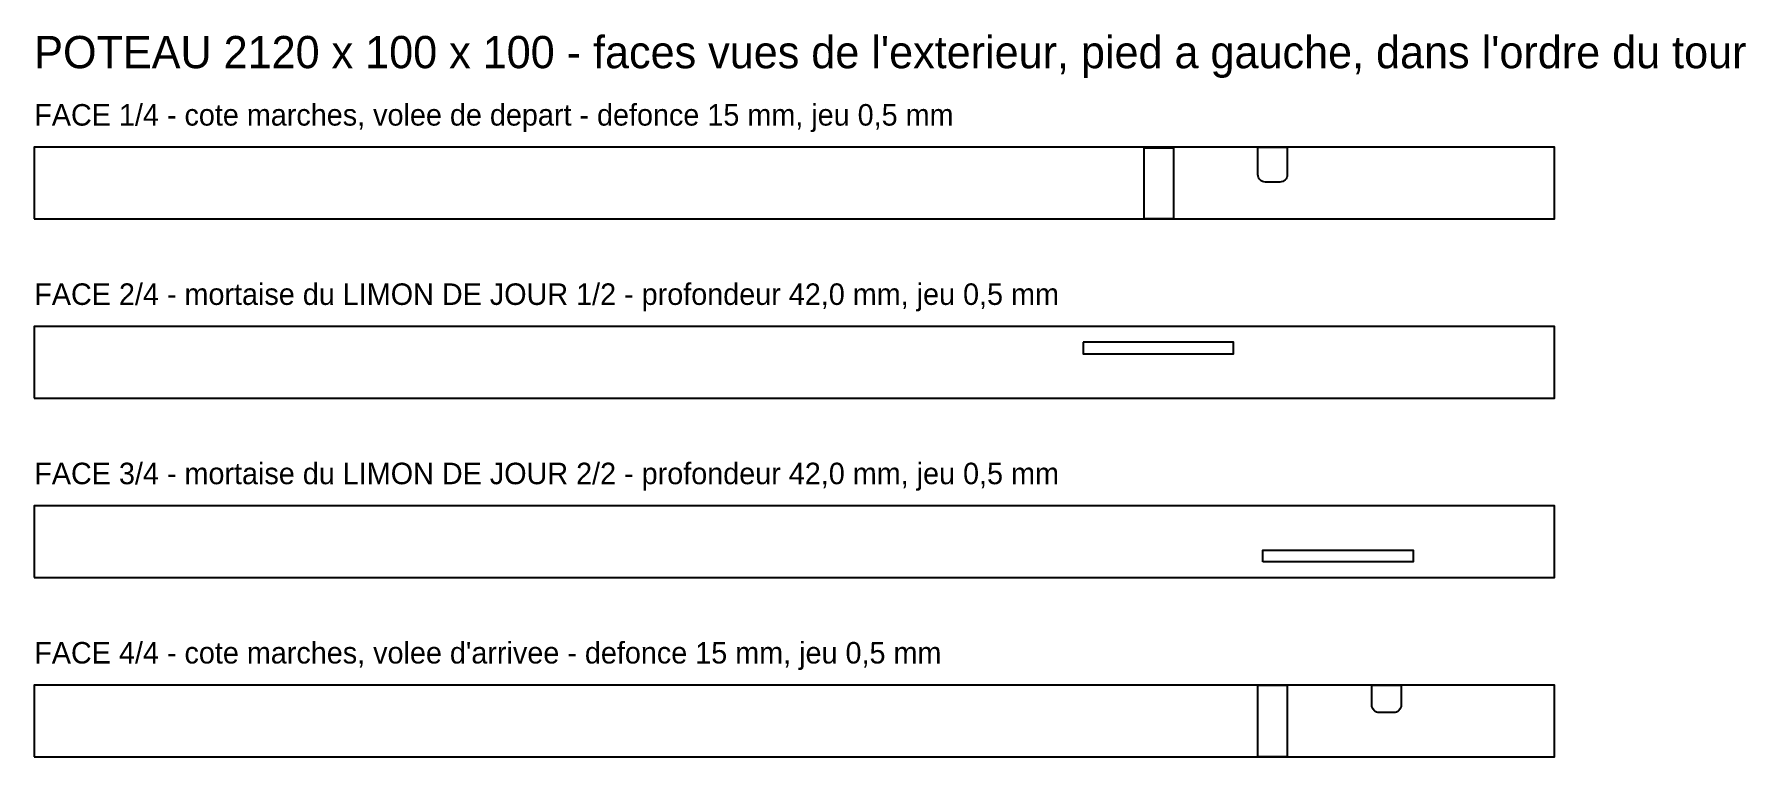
# Model space of a CAD drawing. Header units: millimetres. Extents: x 0 to 2387, y -750 to 257.
import ezdxf

# ---------------------------------------------------------------- set-up
doc = ezdxf.new("R2010")
doc.units = ezdxf.units.MM
for name, color, linetype in [('DECOUPE', 7, 'CONTINUOUS'), ('DEFONCE', 1, 'CONTINUOUS'), ('MORTAISE', 2, 'CONTINUOUS'), ('TEXTE', 3, 'CONTINUOUS')]:
    doc.layers.add(name, color=color, linetype=linetype)

msp = doc.modelspace()

# ---------------------------------------------------------------- linework, layer by layer
at = {"layer": 'DECOUPE'}
for points in [[(0, 0), (2120, 0), (2120, 100), (0, 100)], [(0, -250), (2120, -250), (2120, -150), (0, -150)], [(0, -500), (2120, -500), (2120, -400), (0, -400)], [(0, -750), (2120, -750), (2120, -650), (0, -650)]]:
    msp.add_lwpolyline(points, close=True, dxfattribs=at)
at = {"layer": 'DEFONCE'}
for points in [[(1547.735, 0), (1547.735, 98.955), (1588.735, 98.955), (1588.735, 0)], [(1706.559, -750), (1706.559, -650), (1747.559, -650), (1747.559, -750)]]:
    msp.add_lwpolyline(points, close=True, dxfattribs=at)
for points in [[(1706.559, 100), (1747.559, 100), (1747.559, 61.674, -0.414214), (1737.059, 51.174), (1717.059, 51.174, -0.414214), (1706.559, 61.674)], [(1865.382, -650), (1906.382, -650), (1906.382, -677.984, -0.414214), (1895.882, -688.484), (1875.882, -688.484, -0.414214), (1865.382, -677.984)]]:
    msp.add_lwpolyline(points, format="xyb", close=True, dxfattribs=at)
at = {"layer": 'MORTAISE'}
for points in [[(1462.856, -172), (1462.856, -188), (1672.622, -188), (1672.622, -172)], [(1713.53, -478), (1713.53, -462), (1923.18, -462), (1923.18, -478)]]:
    msp.add_lwpolyline(points, close=True, dxfattribs=at)

# ---------------------------------------------------------------- texts
at = {"layer": 'TEXTE'}
for s, height, p in [("POTEAU 2120 x 100 x 100 - faces vues de l'exterieur, pied a gauche, dans l'ordre du tour", 45, (0, 210)), ('FACE 1/4 - cote marches, volee de depart - defonce 15 mm, jeu 0,5 mm', 30, (0, 130)), ('FACE 2/4 - mortaise du LIMON DE JOUR 1/2 - profondeur 42,0 mm, jeu 0,5 mm', 30, (0, -120)), ('FACE 3/4 - mortaise du LIMON DE JOUR 2/2 - profondeur 42,0 mm, jeu 0,5 mm', 30, (0, -370)), ("FACE 4/4 - cote marches, volee d'arrivee - defonce 15 mm, jeu 0,5 mm", 30, (0, -620))]:
    msp.add_text(s, height=height, dxfattribs=at).set_placement(p)

doc.saveas('drawing.dxf')
